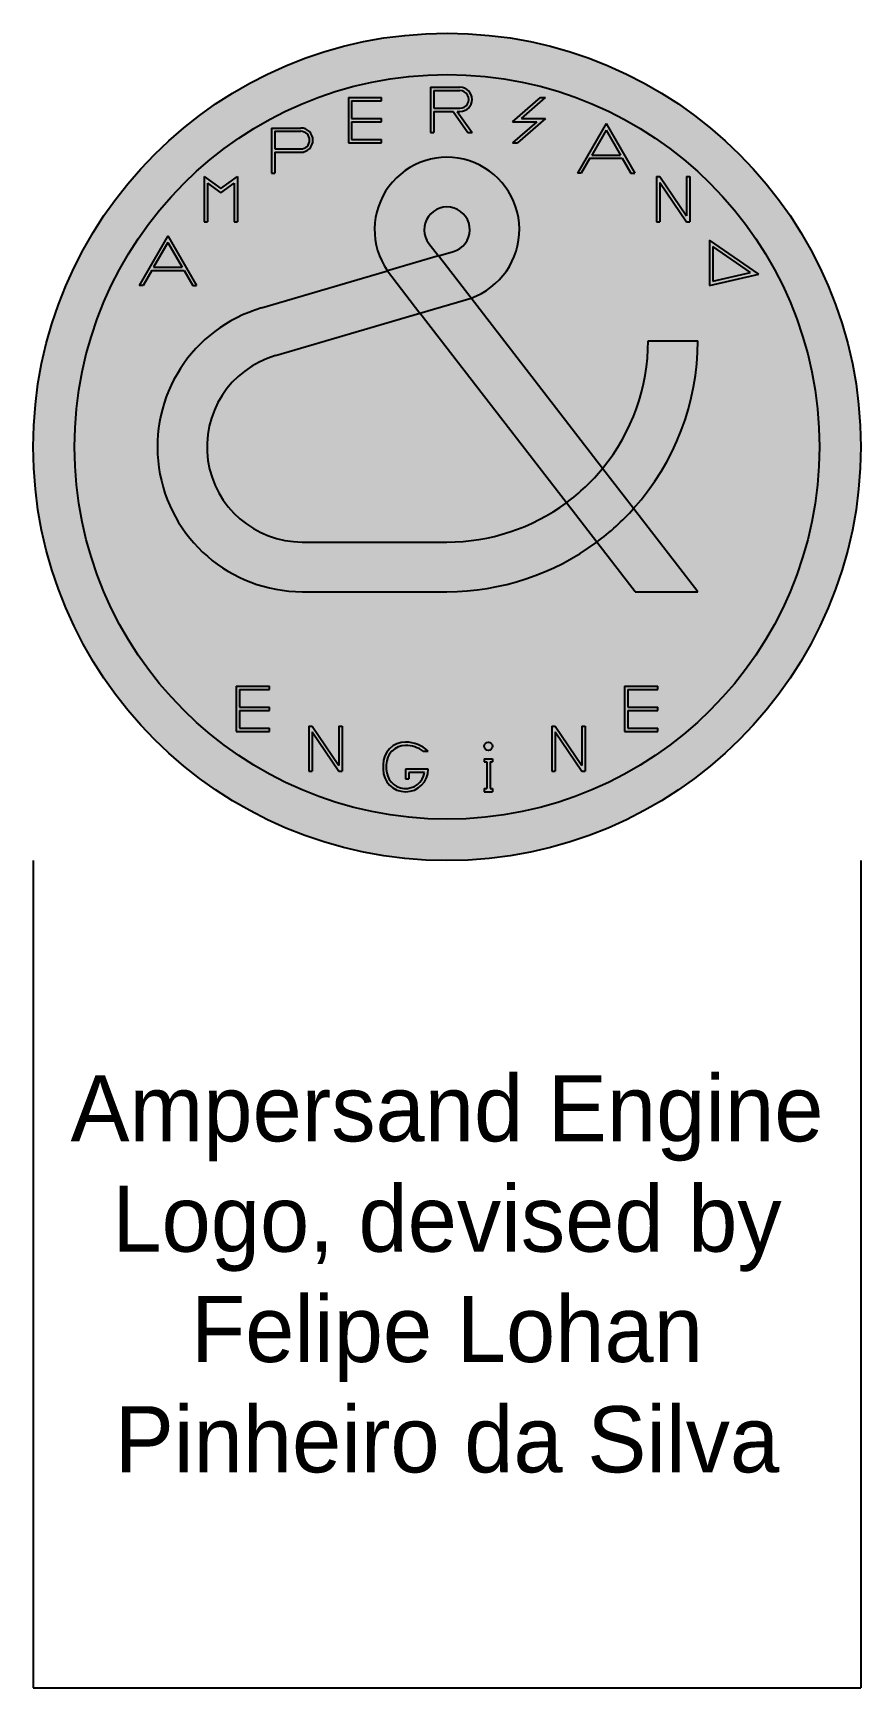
# Model space of a CAD drawing. Header units: millimetres. Extents: x -12.5 to 12.5, y -37.5 to 12.5.
import ezdxf

# ---------------------------------------------------------------- set-up
doc = ezdxf.new("R2010")
doc.units = ezdxf.units.MM
doc.layers.add('Background', color=8, linetype='CONTINUOUS', true_color=0x7f7f7f)
for name, color, linetype in [('Blue', 5, 'CONTINUOUS'), ('G_Carolingian', 5, 'CONTINUOUS'), ('Green', 3, 'CONTINUOUS'), ('Logo_Outline', 7, 'CONTINUOUS'), ('Red', 1, 'CONTINUOUS'), ('Text', 7, 'CONTINUOUS'), ('Yellow', 2, 'CONTINUOUS')]:
    doc.layers.add(name, color=color, linetype=linetype)
doc.styles.add('unicode', font='unicode')

msp = doc.modelspace()

# ---------------------------------------------------------------- hatches: boundary and pattern name
at = {"layer": 'Background'}
h = msp.add_hatch(color=256, dxfattribs=at)
edge = h.paths.add_edge_path(flags=0)
edge.add_arc((0, 0), 11.25, 0, 360)
at = {"layer": 'Blue'}
h = msp.add_hatch(color=256, dxfattribs=at)
edge = h.paths.add_edge_path(flags=0)
edge.add_line((-5.305908734283953, 9.63547471589824), (-5.305908734283953, 8.2694493121138))
edge.add_line((-5.305908734283953, 8.2694493121138), (-5.205908734283952, 8.2694493121138))
edge.add_line((-5.205908734283952, 8.2694493121138), (-5.205908734283952, 8.90246201400602))
edge.add_line((-5.205908734283952, 8.90246201400602), (-4.416300059787105, 8.90246201400602))
edge.add_arc((-4.416300059787105, 9.26896836495212), 0.3665063509460964, 270.0000000000004, 89.99999999999959)
edge.add_line((-4.416300059787105, 9.63547471589817), (-5.30590873428395, 9.63547471589817))
edge.add_line((-5.205908734283952, 9.535474715898168), (-5.205908734283952, 9.00246201400602))
edge.add_line((-5.205908734283952, 9.00246201400602), (-4.416300059787105, 9.00246201400602))
edge.add_arc((-4.416300059787105, 9.26896836495209), 0.2665063509460737, 270.0000000000007, 90)
edge.add_line((-4.416300059787105, 9.535474715898168), (-5.205908734283952, 9.535474715898168))
h = msp.add_hatch(color=256, dxfattribs=at)
edge = h.paths.add_edge_path(flags=0)
edge.add_line((4.805908734283954, 9.7694493121138), (3.939883330499515, 8.2694493121138))
edge.add_line((3.939883330499515, 8.2694493121138), (4.055353384337441, 8.2694493121138))
edge.add_line((4.055353384337441, 8.2694493121138), (4.315161005472771, 8.719449312113799))
edge.add_line((4.315161005472771, 8.719449312113799), (5.296656463095135, 8.719449312113799))
edge.add_line((5.296656463095135, 8.719449312113799), (5.556464084230465, 8.2694493121138))
edge.add_line((5.556464084230465, 8.2694493121138), (5.671934138068393, 8.2694493121138))
edge.add_line((5.671934138068393, 8.2694493121138), (4.805908734283954, 9.7694493121138))
edge.add_line((4.372896032391735, 8.8194493121138), (5.238921436176171, 8.8194493121138))
edge.add_line((5.238921436176171, 8.8194493121138), (4.805908734283956, 9.5694493121138))
edge.add_line((4.805908734283956, 9.5694493121138), (4.372896032391735, 8.8194493121138))
h = msp.add_hatch(color=256, dxfattribs=at)
edge = h.paths.add_edge_path(flags=0)
edge.add_line((0.7251257208943197, 4.498680982039007), (-0.2569451283935766, 5.770400882549))
edge.add_line((-0.2569451283935766, 5.770400882549), (-1.798517788150231, 5.31731326070858))
edge.add_arc((1.504115932643666e-16, 6.5625), 2.1875, 289.3589971407988, 214.6964249622947, ccw=False)
edge.add_line((-0.5441371372397558, 6.14229644709198), (-0.2569451283935773, 5.770400882549))
edge.add_line((-0.2569451283935766, 5.770400882549), (0.1938648607827439, 5.902899616621028))
edge.add_arc((1.504115932643666e-16, 6.5625), 0.6875, 286.3787265510963, 217.6767024395672)
at = {"layer": 'G_Carolingian'}
h = msp.add_hatch(color=256, dxfattribs=at)
edge = h.paths.add_edge_path(flags=0)
edge.add_arc((-1.250042289852694, -9.921562088380027), 0.9, 54.24890078881111, 90)
edge.add_arc((-1.250042289852694, -9.604574790272105), 0.5830127018921836, 90, 180)
edge.add_line((-1.833054991744874, -9.604574790272116), (-1.833054991744714, -9.738549386487845))
edge.add_arc((-1.250042289852694, -9.738549386487845), 0.583012701892185, 180.0000000000003, 350.1236274390974)
edge.add_line((-0.6756697534552139, -9.838549386487847), (-1.150042289852692, -9.838549386487847))
edge.add_line((-1.150042289852692, -9.838549386487847), (-1.150042289852692, -10.03005573743391))
edge.add_line((-1.150042289852692, -10.03005573743391), (-1.250042289852694, -10.03005573743391))
edge.add_line((-1.250042289852694, -10.03005573743391), (-1.250042289852694, -9.738549386487845))
edge.add_line((-1.250042289852694, -9.738549386487845), (-0.5670295879606044, -9.738549386487845))
edge.add_arc((-1.250042289852694, -9.738549386487845), 0.683012701892185, 180, 359.9999999999997, ccw=False)
edge.add_line((-1.933054991744875, -9.738549386487845), (-1.933054991744875, -9.604574790272105))
edge.add_arc((-1.250042289852694, -9.604574790272105), 0.683012701892185, 90, 180, ccw=False)
edge.add_arc((-1.250042289852694, -9.921562088380027), 1, 46.92048285812717, 89.99999999999977, ccw=False)
edge.add_line((-0.5670295879604232, -9.191155592616267), (-0.7242035779399743, -9.191155592616267))
at = {"layer": 'Green'}
h = msp.add_hatch(color=256, dxfattribs=at)
edge = h.paths.add_edge_path(flags=0)
edge.add_line((2.248878829514465, 9.920491556608148), (2.980474438374886, 9.920491556608159))
edge.add_line((2.980474450765454, 9.920491539704578), (2.133305254991585, 9.18747885471597))
edge.add_line((2.133305254991585, 9.18747885471597), (1.980474438374804, 9.18747885471597))
edge.add_line((1.980474438374804, 9.18747885471597), (2.712070047235224, 9.82049155660815))
edge.add_line((2.712070047235224, 9.82049155660815), (1.980474438374804, 9.82049155660815))
edge.add_line((1.980474425984255, 9.820491573511749), (2.827643621758105, 10.55350425850034))
edge.add_line((2.827643621758105, 10.55350425850034), (2.980474438374886, 10.55350425850035))
edge.add_line((2.980474438374886, 10.55350425850035), (2.248878829514465, 9.920491556608148))
for points in [[(-7.330953409839285, 8.16931750478965), (-6.830953409839285, 7.803292101005209), (-6.330953409839285, 8.16931750478965), (-6.330953409839286, 6.803292101005209), (-6.430953409839287, 6.803292101005209), (-6.430953409839285, 7.972181056540009), (-6.830953409839294, 7.67936073351245), (-7.230953409839286, 7.972181056540009), (-7.230953409839286, 6.803292101005209), (-7.330953409839285, 6.803292101005209)], [(-1.798517788150231, 5.31731326070858), (-0.8175526812522937, 4.042184626292273), (0.7251257208943197, 4.498680982039007), (-0.2569451283935766, 5.770400882549)], [(5.364430439714795, -7.233879263416684), (5.364430439714795, -8.599904667201125), (6.36443043971483, -8.599904667201125), (6.36443043971483, -8.499904667201124), (5.464430439714795, -8.499904667201124), (5.464430439714795, -7.966891965308905), (6.36443043971483, -7.966891965308905), (6.36443043971483, -7.866891965308904), (5.464430439714795, -7.866891965308904), (5.464430439714795, -7.333879263416756), (6.36443043971483, -7.333879263416756), (6.36443043971483, -7.233879263416755)]]:
    msp.add_hatch(color=256, dxfattribs=at).paths.add_polyline_path(points, flags=0)
h = msp.add_hatch(color=256, dxfattribs=at)
edge = h.paths.add_edge_path(flags=0)
edge.add_arc((0, 3.202722283113838), 7.577722283113836, 306.6635598695713, 318.0620095835004)
edge.add_line((5.636829446380164, -1.861666010887863), (4.700854498974434, -0.6496374002659834))
edge.add_arc((0, 3.202722283113838), 6.077722283113836, 306.41347844952617, 320.6653126842036, ccw=False)
edge.add_line((3.607785882267607, -1.688350112421624), (4.524772373289933, -2.875789867890894))
h = msp.add_hatch(color=256, dxfattribs=at)
edge = h.paths.add_edge_path(flags=0)
edge.add_line((-4.171993939942428, -8.435397095222154), (-4.171993939942428, -9.801422499006595))
edge.add_line((-4.171993939942428, -9.801422499006595), (-4.071993939942429, -9.801422499006595))
edge.add_line((-4.071993939942429, -9.801422499006595), (-4.071993939942429, -8.614334105004314))
edge.add_line((-4.071993939942429, -8.614334105004314), (-3.271993888940349, -9.801422469137705))
edge.add_line((-3.271993939942428, -9.801422499006595), (-3.171993939942428, -9.801422499006595))
edge.add_line((-3.171993939942428, -9.801422499006595), (-3.171993939942428, -8.435397095222154))
edge.add_line((-3.171993939942428, -8.435397095222154), (-3.271993939942428, -8.435397095222154))
edge.add_line((-3.271993939942428, -8.435397095222154), (-3.271993939942428, -9.622485489224335))
edge.add_line((-3.271993939942428, -9.622485489224335), (-4.071993990944419, -8.435397125091114))
edge.add_line((-4.071993939942429, -8.435397095222154), (-4.171993939942428, -8.435397095222154))
at = {"layer": 'Logo_Outline'}
h = msp.add_hatch(color=256, dxfattribs=at)
edge = h.paths.add_edge_path(flags=0)
edge.add_arc((0, 0), 12.5, 0, 360)
edge.add_arc((0, 0), 11.25, 0, 360)
at = {"layer": 'Red'}
h = msp.add_hatch(color=256, dxfattribs=at)
edge = h.paths.add_edge_path(flags=0)
edge.add_line((-0.5, 10.86602540378444), (-0.5, 9.5))
edge.add_line((-0.5, 9.5), (-0.3999999999999968, 9.5))
edge.add_line((-0.3999999999999968, 9.5), (-0.3999999999999986, 10.13301270189222))
edge.add_line((-0.3999999999999986, 10.13301270189222), (0.1834219464514106, 10.13301270189222))
edge.add_line((0.1834219464514106, 10.13301270189222), (0.6334219464514295, 9.5))
edge.add_line((0.6334219464514295, 9.5), (0.7561150270378096, 9.5))
edge.add_line((0.7561150270378096, 9.5), (0.3061150270377908, 10.13301270189222))
edge.add_line((0.3061150270377908, 10.13301270189222), (0.3896086760918092, 10.13301270064822))
edge.add_arc((0.3896086760918092, 10.49951905159427), 0.3665063509460503, 270.0000000000003, 90.00000000000028)
edge.add_line((0.3896086760918092, 10.86602540378437), (-0.4999999999999964, 10.86602540378437))
edge.add_line((-0.3999999999999986, 10.76602540378437), (-0.3999999999999986, 10.23301270189222))
edge.add_line((-0.3999999999999986, 10.23301270189222), (0.3896086760918092, 10.23301270189222))
edge.add_arc((0.3896086760918092, 10.49951905283829), 0.2665063509460737, 269.9999999999989, 90.00000000000152)
edge.add_line((0.3896086760918092, 10.76602540378437), (-0.3999999999999986, 10.76602540378437))
h = msp.add_hatch(color=256, dxfattribs=at)
edge = h.paths.add_edge_path(flags=0)
edge.add_line((-8.429034608789625, 6.380648247546638), (-9.295060012574064, 4.880648247546638))
edge.add_line((-9.295060012574064, 4.880648247546638), (-9.179589958736138, 4.880648247546638))
edge.add_line((-9.179589958736138, 4.880648247546638), (-8.919782337600807, 5.330648247546637))
edge.add_line((-8.919782337600807, 5.330648247546637), (-7.938286879978444, 5.330648247546637))
edge.add_line((-7.938286879978444, 5.330648247546637), (-7.678479258843113, 4.880648247546638))
edge.add_line((-7.678479258843113, 4.880648247546638), (-7.563009205005186, 4.880648247546638))
edge.add_line((-7.563009205005186, 4.880648247546638), (-8.429034608789625, 6.380648247546638))
edge.add_line((-8.862047310681843, 5.430648247546639), (-7.996021906897408, 5.430648247546639))
edge.add_line((-7.996021906897408, 5.430648247546639), (-8.429034608789623, 6.180648247546639))
edge.add_line((-8.429034608789623, 6.180648247546639), (-8.862047310681843, 5.430648247546639))
h = msp.add_hatch(color=256, dxfattribs=at)
edge = h.paths.add_edge_path(flags=0)
edge.add_line((7.929034608789625, 6.246673651331083), (7.929034608789625, 4.880648247546642))
edge.add_line((7.929034608789625, 4.880648247546642), (9.416394605553506, 5.22215459849275))
edge.add_line((9.416394605553506, 5.22215459849275), (7.929034608789625, 6.246673651331083))
edge.add_line((8.029034608789626, 6.056364220714173), (8.029034608789626, 5.006210903657003))
edge.add_line((8.029034608789626, 5.006210903657003), (9.172465785056545, 5.268749232921301))
edge.add_line((9.172465785056545, 5.268749232921301), (8.029034608789626, 6.056364220714173))
h = msp.add_hatch(color=256, dxfattribs=at)
edge = h.paths.add_edge_path(flags=0)
edge.add_line((-0.8175526812522937, 4.042184626292273), (0.7251257208943197, 4.498680982039007))
edge.add_line((0.725125720894321, 4.498680982039003), (4.700854498974434, -0.6496374002659834))
edge.add_arc((0, 3.202722283113838), 6.077722283113836, 306.41347844952617, 320.6653126842036, ccw=False)
edge.add_line((3.607785882267607, -1.688350112421624), (-0.8175526812522937, 4.042184626292273))
h = msp.add_hatch(color=256, dxfattribs=at)
edge = h.paths.add_edge_path(flags=0)
edge.add_line((5.682519898598747, -4.375000000000003), (7.577722283113836, -4.375000000000004))
edge.add_line((7.577722283113836, -4.375000000000004), (5.636829446380164, -1.861666010887863))
edge.add_arc((0, 3.202722283113838), 7.577722283113836, 306.66355986957126, 318.0620095835004, ccw=False)
edge.add_line((4.524772373289933, -2.875789867890894), (5.682519898598747, -4.375000000000003))
msp.add_hatch(color=256, dxfattribs=at).paths.add_polyline_path([(-6.364430439714797, -7.23387926341668), (-6.364430439714797, -8.599904667201121), (-5.364430439714761, -8.599904667201121), (-5.364430439714761, -8.49990466720112), (-6.264430439714796, -8.49990466720112), (-6.264430439714796, -7.966891965308902), (-5.364430439714761, -7.966891965308902), (-5.364430439714761, -7.8668919653089), (-6.264430439714796, -7.8668919653089), (-6.264430439714796, -7.333879263416753), (-5.364430439714761, -7.333879263416753), (-5.364430439714761, -7.233879263416751)], flags=0)
h = msp.add_hatch(color=256, dxfattribs=at)
edge = h.paths.add_edge_path(flags=0)
edge.add_line((3.171993939942427, -8.435397095222154), (3.171993939942427, -9.801422499006595))
edge.add_line((3.171993939942427, -9.801422499006595), (3.271993939942426, -9.801422499006595))
edge.add_line((3.271993939942426, -9.801422499006595), (3.271993939942426, -8.614334105004314))
edge.add_line((3.271993939942426, -8.614334105004314), (4.071993990944506, -9.801422469137705))
edge.add_line((4.071993939942427, -9.801422499006595), (4.171993939942427, -9.801422499006595))
edge.add_line((4.171993939942427, -9.801422499006595), (4.171993939942427, -8.435397095222154))
edge.add_line((4.171993939942427, -8.435397095222154), (4.071993939942427, -8.435397095222154))
edge.add_line((4.071993939942427, -8.435397095222154), (4.071993939942427, -9.622485489224335))
edge.add_line((4.071993939942427, -9.622485489224335), (3.271993888940436, -8.435397125091114))
edge.add_line((3.271993939942426, -8.435397095222154), (3.171993939942427, -8.435397095222154))
at = {"layer": 'Yellow'}
msp.add_hatch(color=256, dxfattribs=at).paths.add_polyline_path([(-2.980474438374843, 10.55350425850041), (-2.980474438374843, 9.18747885471597), (-1.980474438374808, 9.18747885471597), (-1.980474438374808, 9.287478854715971), (-2.880474438374843, 9.287478854715971), (-2.880474438374843, 9.82049155660819), (-1.980474438374808, 9.82049155660819), (-1.980474438374808, 9.92049155660819), (-2.880474438374843, 9.92049155660819), (-2.880474438374843, 10.45350425850034), (-1.980474438374808, 10.45350425850034), (-1.980474438374808, 10.55350425850034)], flags=0)
h = msp.add_hatch(color=256, dxfattribs=at)
edge = h.paths.add_edge_path(flags=0)
edge.add_line((6.330953409839285, 8.16931750478965), (6.330953409839285, 6.803292101005209))
edge.add_line((6.330953409839285, 6.803292101005209), (6.430953409839285, 6.803292101005209))
edge.add_line((6.430953409839285, 6.803292101005209), (6.430953409839285, 7.990380495007489))
edge.add_line((6.430953409839285, 7.990380495007489), (7.230953460841365, 6.803292130874098))
edge.add_line((7.230953409839286, 6.803292101005209), (7.330953409839285, 6.803292101005209))
edge.add_line((7.330953409839285, 6.803292101005209), (7.330953409839285, 8.16931750478965))
edge.add_line((7.330953409839285, 8.16931750478965), (7.230953409839286, 8.16931750478965))
edge.add_line((7.230953409839286, 8.16931750478965), (7.230953409839286, 6.982229110787468))
edge.add_line((7.230953409839286, 6.982229110787468), (6.430953358837295, 8.169317474920689))
edge.add_line((6.430953409839285, 8.16931750478965), (6.330953409839285, 8.16931750478965))
h = msp.add_hatch(color=256, dxfattribs=at)
edge = h.paths.add_edge_path(flags=0)
edge.add_line((-1.798517788150231, 5.31731326070858), (-0.8175526812522937, 4.042184626292273))
edge.add_line((-0.8175526812522937, 4.042184626292273), (-5.185707599636931, 2.758328875948429))
edge.add_arc((-4.375000000000001, 5.357652797972901e-16), 2.874999999999999, 106.3787257703919, 270.0000021064994)
edge.add_line((-4.374999894299621, -2.874999999999997), (-1.116422598700357e-15, -2.874999999999998))
edge.add_arc((0, 3.202722283113838), 6.077722283113836, 270, 306.4134784495262)
edge.add_line((3.607785882267607, -1.688350112421624), (4.524772373289933, -2.875789867890894))
edge.add_arc((0, 3.202722283113838), 7.577722283113836, 270, 306.66355986957126, ccw=False)
edge.add_line((-1.391959028310392e-15, -4.374999999999998), (-4.37500000000001, -4.374999999999998))
edge.add_arc((-4.375000000000001, 5.357652797972901e-16), 4.374999999999999, 106.3787257611304, 269.9999999999999, ccw=False)
edge.add_line((-5.60868547770837, 4.197456985138915), (-1.79851778815023, 5.31731326070858))
h = msp.add_hatch(color=256, dxfattribs=at)
edge = h.paths.add_edge_path(flags=0)
edge.add_line((6.077722283113836, 3.202722283113838), (7.577722283113836, 3.202722283113838))
edge.add_arc((0, 3.202722283113838), 7.577722283113836, 318.0620095835004, 0, ccw=False)
edge.add_line((5.636829446380164, -1.861666010887863), (4.700854498974434, -0.6496374002659834))
edge.add_arc((0, 3.202722283113838), 6.077722283113836, 320.6653126842036, 0)
h = msp.add_hatch(color=256, dxfattribs=at)
edge = h.paths.add_edge_path(flags=0)
edge.add_arc((1.25004228985269, -9.046562088380027), 0.125, 0, 360)
edge.add_line((1.12504228985269, -10.42156208838003), (1.37504228985269, -10.42156208838003))
edge.add_line((1.37504228985269, -10.42156208838003), (1.37504228985269, -10.32156208838003))
edge.add_line((1.37504228985269, -10.32156208838003), (1.300042289852691, -10.32156208838003))
edge.add_line((1.300042289852691, -10.32156208838003), (1.300042289852691, -9.521562088380028))
edge.add_line((1.300042289852691, -9.521562088380028), (1.37504228985269, -9.521562088380028))
edge.add_line((1.37504228985269, -9.521562088380028), (1.37504228985269, -9.421562088380027))
edge.add_line((1.37504228985269, -9.421562088380027), (1.12504228985269, -9.421562088380027))
edge.add_line((1.12504228985269, -9.421562088380027), (1.12504228985269, -9.521562088380028))
edge.add_line((1.12504228985269, -9.521562088380028), (1.200042289852689, -9.521562088380028))
edge.add_line((1.200042289852689, -9.521562088380028), (1.200042289852689, -10.32156208838003))
edge.add_line((1.200042289852689, -10.32156208838003), (1.12504228985269, -10.32156208838003))
edge.add_line((1.12504228985269, -10.32156208838003), (1.12504228985269, -10.42156208838003))

# ---------------------------------------------------------------- linework, layer by layer
at = {"layer": 'Background'}
msp.add_circle((0, 0), 11.25, dxfattribs=at)
at = {"layer": 'Blue'}
for p, q in [((-5.305908734283953, 9.63547471589824), (-5.305908734283953, 8.2694493121138)), ((-5.30590873428395, 9.63547471589817), (-4.416300059787105, 9.63547471589817)), ((-5.205908734283952, 9.535474715898168), (-5.205908734283952, 9.00246201400602)), ((-5.205908734283952, 9.535474715898168), (-4.416300059787105, 9.535474715898168)), ((4.805908734283954, 9.7694493121138), (3.939883330499515, 8.2694493121138)), ((4.805908734283956, 9.5694493121138), (4.372896032391735, 8.8194493121138)), ((4.805908734283954, 9.7694493121138), (5.671934138068393, 8.2694493121138)), ((4.805908734283956, 9.5694493121138), (5.238921436176171, 8.8194493121138)), ((-5.205908734283952, 9.00246201400602), (-4.416300059787105, 9.00246201400602)), ((-5.205908734283952, 8.90246201400602), (-5.205908734283952, 8.2694493121138)), ((-5.205908734283952, 8.90246201400602), (-4.416300059787105, 8.90246201400602)), ((4.315161005472771, 8.719449312113799), (4.055353384337441, 8.2694493121138)), ((4.315161005472771, 8.719449312113799), (5.296656463095135, 8.719449312113799)), ((4.372896032391735, 8.8194493121138), (5.238921436176171, 8.8194493121138)), ((5.296656463095135, 8.719449312113799), (5.556464084230465, 8.2694493121138)), ((-5.305908734283953, 8.2694493121138), (-5.205908734283952, 8.2694493121138)), ((4.055353384337441, 8.2694493121138), (3.939883330499515, 8.2694493121138)), ((5.556464084230465, 8.2694493121138), (5.671934138068393, 8.2694493121138))]:
    msp.add_line(p, q, dxfattribs=at)
at = {"layer": 'Blue', "linetype": 'CONTINUOUS', "lineweight": -3}
for p, q in [((-0.5441371372397558, 6.14229644709198), (-0.2569451283935773, 5.770400882549)), ((-0.2569451283935766, 5.770400882549), (0.1938648607827439, 5.902899616621028))]:
    msp.add_line(p, q, dxfattribs=at)
at = {"layer": 'Blue'}
for centre, radius, start, end in [((-4.416300059787105, 9.26896836495212), 0.3665063509460964, 270.0000000000004, 89.99999999999959), ((-4.416300059787105, 9.26896836495209), 0.2665063509460737, 270.0000000000007, 90)]:
    msp.add_arc(centre, radius, start, end, dxfattribs=at)
at = {"layer": 'Blue', "linetype": 'CONTINUOUS', "lineweight": -3}
for radius, start, end in [(2.1875, 289.3589971407988, 214.6964249622947), (0.6875, 286.3787265510963, 217.6767024395672)]:
    msp.add_arc((1.504115932643666e-16, 6.5625), radius, start, end, dxfattribs=at)
at = {"layer": 'G_Carolingian'}
for p, q in [((-0.7242035779399743, -9.191155592616267), (-0.5670295879604232, -9.191155592616267)), ((-1.933054991744875, -9.604574790272105), (-1.933054991744875, -9.738549386487845)), ((-1.833054991744874, -9.604574790272116), (-1.833054991744714, -9.738549386487845)), ((-0.5670295879606044, -9.738549386487845), (-1.250042289852694, -9.738549386487845)), ((-1.250042289852694, -9.738549386487845), (-1.250042289852694, -10.03005573743391)), ((-0.6756697534552139, -9.838549386487847), (-1.150042289852692, -9.838549386487847)), ((-1.150042289852692, -9.838549386487847), (-1.150042289852692, -10.03005573743391)), ((-1.250042289852694, -10.03005573743391), (-1.150042289852692, -10.03005573743391))]:
    msp.add_line(p, q, dxfattribs=at)
for centre, radius, start, end in [((-1.250042289852694, -9.604574790272105), 0.683012701892185, 90, 180), ((-1.250042289852694, -9.921562088380027), 1, 46.92048285812719, 89.9999999999998), ((-1.250042289852694, -9.604574790272105), 0.5830127018921836, 90, 180), ((-1.250042289852694, -9.921562088380027), 0.9, 54.24890078881111, 90)]:
    msp.add_arc(centre, radius, start, end, dxfattribs=at)
at = {"layer": 'G_Carolingian', "linetype": 'CONTINUOUS', "lineweight": -3}
for radius, start, end in [(0.683012701892185, 180, 359.9999999999997), (0.583012701892185, 180.0000000000003, 350.1236274390974)]:
    msp.add_arc((-1.250042289852694, -9.738549386487845), radius, start, end, dxfattribs=at)
at = {"layer": 'Green'}
for p, q in [((1.980474425984255, 9.820491573511749), (2.827643621758105, 10.55350425850034)), ((2.248878829514465, 9.920491556608148), (2.980474438374886, 10.55350425850035)), ((2.827643621758105, 10.55350425850034), (2.980474438374886, 10.55350425850035)), ((2.712070047235224, 9.82049155660815), (1.980474438374804, 9.18747885471597)), ((1.980474438374804, 9.82049155660815), (2.712070047235224, 9.82049155660815)), ((2.980474450765454, 9.920491539704578), (2.133305254991585, 9.18747885471597)), ((2.248878829514465, 9.920491556608148), (2.980474438374886, 9.920491556608159)), ((1.980474438374804, 9.18747885471597), (2.133305254991585, 9.18747885471597)), ((-7.330953409839285, 8.16931750478965), (-6.830953409839285, 7.803292101005209)), ((-7.330953409839285, 8.16931750478965), (-7.330953409839285, 6.803292101005209)), ((-6.830953409839285, 7.803292101005209), (-6.330953409839286, 8.16931750478965)), ((-6.330953409839285, 8.16931750478965), (-6.330953409839286, 6.803292101005209)), ((-7.230953409839286, 7.972181056540009), (-7.230953409839286, 6.803292101005209)), ((-7.230953409839286, 7.972181056540009), (-6.830953409839294, 7.67936073351245)), ((-6.830953409839294, 7.67936073351245), (-6.430953409839285, 7.972181056540009)), ((-6.430953409839285, 7.972181056540009), (-6.430953409839287, 6.803292101005209)), ((-7.330953409839285, 6.803292101005209), (-7.230953409839286, 6.803292101005209)), ((-6.430953409839287, 6.803292101005209), (-6.330953409839286, 6.803292101005209)), ((-0.2569451283935766, 5.770400882549), (-1.798517788150231, 5.31731326070858)), ((0.7251257208943197, 4.498680982039007), (-0.2569451283935766, 5.770400882549)), ((-1.798517788150231, 5.31731326070858), (-0.8175526812522937, 4.042184626292273)), ((-0.8175526812522937, 4.042184626292273), (0.7251257208943197, 4.498680982039007)), ((5.636829446380164, -1.861666010887863), (4.700854498974434, -0.6496374002659834)), ((4.524772373289933, -2.875789867890894), (3.607785882267607, -1.688350112421624)), ((5.364430439714795, -7.233879263416684), (5.364430439714795, -8.599904667201125)), ((5.364430439714797, -7.233879263416755), (6.36443043971483, -7.233879263416755)), ((5.464430439714795, -7.333879263416756), (6.36443043971483, -7.333879263416756)), ((5.464430439714795, -7.333879263416756), (5.464430439714795, -7.866891965308904)), ((6.36443043971483, -7.333879263416756), (6.36443043971483, -7.233879263416755)), ((5.464430439714795, -7.866891965308904), (6.36443043971483, -7.866891965308904)), ((5.464430439714795, -7.966891965308905), (6.36443043971483, -7.966891965308905)), ((5.464430439714795, -7.966891965308905), (5.464430439714795, -8.499904667201124)), ((6.36443043971483, -7.966891965308905), (6.36443043971483, -7.866891965308904)), ((-4.171993939942428, -8.435397095222154), (-4.171993939942428, -9.801422499006595)), ((-4.171993939942428, -8.435397095222154), (-4.071993939942429, -8.435397095222154)), ((-4.071993990944419, -8.435397125091114), (-3.271993939942428, -9.622485489224335)), ((-3.271993939942428, -8.435397095222154), (-3.171993939942428, -8.435397095222154)), ((-3.271993939942428, -8.435397095222154), (-3.271993939942428, -9.622485489224335)), ((-3.171993939942428, -8.435397095222154), (-3.171993939942428, -9.801422499006595)), ((5.464430439714795, -8.499904667201124), (6.36443043971483, -8.499904667201124)), ((6.36443043971483, -8.599904667201125), (6.36443043971483, -8.499904667201124)), ((-4.071993939942429, -8.614334105004314), (-3.271993888940349, -9.801422469137705)), ((-4.071993939942429, -8.614334105004314), (-4.071993939942429, -9.801422499006595)), ((5.364430439714795, -8.599904667201125), (6.36443043971483, -8.599904667201125)), ((-4.171993939942428, -9.801422499006595), (-4.071993939942429, -9.801422499006595)), ((-3.271993939942428, -9.801422499006595), (-3.171993939942428, -9.801422499006595))]:
    msp.add_line(p, q, dxfattribs=at)
for radius, start, end in [(6.077722283113836, 306.4134784495262, 320.6653126842036), (7.577722283113836, 306.6635598695713, 318.0620095835004)]:
    msp.add_arc((0, 3.202722283113838), radius, start, end, dxfattribs=at)
at = {"layer": 'Logo_Outline'}
msp.add_circle((0, 0), 12.5, dxfattribs=at)
at = {"layer": 'Red'}
for p, q in [((-0.5, 10.86602540378444), (-0.5, 9.5)), ((-0.4999999999999964, 10.86602540378437), (0.3896086760918092, 10.86602540378437)), ((-0.3999999999999986, 10.76602540378437), (-0.3999999999999986, 10.23301270189222)), ((-0.3999999999999986, 10.76602540378437), (0.3896086760918092, 10.76602540378437)), ((-0.3999999999999986, 10.23301270189222), (0.3896086760918092, 10.23301270189222)), ((-0.3999999999999986, 10.13301270189222), (-0.3999999999999968, 9.5)), ((-0.3999999999999986, 10.13301270189222), (0.1834219464514106, 10.13301270189222)), ((0.1834219464514106, 10.13301270189222), (0.6334219464514295, 9.5)), ((0.3061150270377908, 10.13301270189222), (0.7561150270378096, 9.5)), ((0.3061150270377908, 10.13301270189222), (0.3896086760918092, 10.13301270064822)), ((-0.5, 9.5), (-0.3999999999999968, 9.5)), ((0.6334219464514295, 9.5), (0.7561150270378096, 9.5)), ((-8.429034608789625, 6.380648247546638), (-9.295060012574064, 4.880648247546638)), ((-8.429034608789623, 6.180648247546639), (-8.862047310681843, 5.430648247546639)), ((-8.429034608789625, 6.380648247546638), (-7.563009205005186, 4.880648247546638)), ((-8.429034608789623, 6.180648247546639), (-7.996021906897408, 5.430648247546639)), ((7.929034608789625, 6.246673651331083), (7.929034608789625, 4.880648247546642)), ((9.416394605553506, 5.22215459849275), (7.929034608789625, 6.246673651331083)), ((8.029034608789626, 6.056364220714173), (8.029034608789626, 5.006210903657003)), ((9.172465785056545, 5.268749232921301), (8.029034608789626, 6.056364220714173)), ((-8.919782337600807, 5.330648247546637), (-9.179589958736138, 4.880648247546638)), ((-8.919782337600807, 5.330648247546637), (-7.938286879978444, 5.330648247546637)), ((-8.862047310681843, 5.430648247546639), (-7.996021906897408, 5.430648247546639)), ((-7.938286879978444, 5.330648247546637), (-7.678479258843113, 4.880648247546638)), ((7.929034608789625, 4.880648247546642), (9.416394605553506, 5.22215459849275)), ((8.029034608789626, 5.006210903657003), (9.172465785056545, 5.268749232921301)), ((-9.179589958736138, 4.880648247546638), (-9.295060012574064, 4.880648247546638)), ((-7.678479258843113, 4.880648247546638), (-7.563009205005186, 4.880648247546638)), ((3.607785882267607, -1.688350112421624), (-0.8175526812522937, 4.042184626292273)), ((4.700854498974434, -0.6496374002659834), (0.725125720894321, 4.498680982039003)), ((7.577722283113836, -4.375000000000004), (5.636829446380164, -1.861666010887863)), ((5.682519898598747, -4.375000000000003), (4.524772373289933, -2.875789867890894)), ((5.682519898598747, -4.375000000000003), (7.577722283113836, -4.375000000000004)), ((-6.364430439714797, -7.23387926341668), (-6.364430439714797, -8.599904667201121)), ((-6.364430439714794, -7.233879263416751), (-5.364430439714761, -7.233879263416751)), ((-6.264430439714796, -7.333879263416753), (-5.364430439714761, -7.333879263416753)), ((-6.264430439714796, -7.333879263416753), (-6.264430439714796, -7.8668919653089)), ((-5.364430439714761, -7.333879263416753), (-5.364430439714761, -7.233879263416751)), ((-6.264430439714796, -7.8668919653089), (-5.364430439714761, -7.8668919653089)), ((-6.264430439714796, -7.966891965308902), (-5.364430439714761, -7.966891965308902)), ((-6.264430439714796, -7.966891965308902), (-6.264430439714796, -8.49990466720112)), ((-5.364430439714761, -7.966891965308902), (-5.364430439714761, -7.8668919653089)), ((-6.264430439714796, -8.49990466720112), (-5.364430439714761, -8.49990466720112)), ((-5.364430439714761, -8.599904667201121), (-5.364430439714761, -8.49990466720112)), ((3.171993939942427, -8.435397095222154), (3.171993939942427, -9.801422499006595)), ((3.171993939942427, -8.435397095222154), (3.271993939942426, -8.435397095222154)), ((3.271993888940436, -8.435397125091114), (4.071993939942427, -9.622485489224335)), ((4.071993939942427, -8.435397095222154), (4.171993939942427, -8.435397095222154)), ((4.071993939942427, -8.435397095222154), (4.071993939942427, -9.622485489224335)), ((4.171993939942427, -8.435397095222154), (4.171993939942427, -9.801422499006595)), ((-6.364430439714797, -8.599904667201121), (-5.364430439714761, -8.599904667201121)), ((3.271993939942426, -8.614334105004314), (4.071993990944506, -9.801422469137705)), ((3.271993939942426, -8.614334105004314), (3.271993939942426, -9.801422499006595)), ((3.171993939942427, -9.801422499006595), (3.271993939942426, -9.801422499006595)), ((4.071993939942427, -9.801422499006595), (4.171993939942427, -9.801422499006595))]:
    msp.add_line(p, q, dxfattribs=at)
for centre, radius, start, end in [((0.3896086760918092, 10.49951905159427), 0.3665063509460503, 270.0000000000003, 90.00000000000028), ((0.3896086760918092, 10.49951905283829), 0.2665063509460737, 269.9999999999989, 90.00000000000152)]:
    msp.add_arc(centre, radius, start, end, dxfattribs=at)
at = {"layer": 'Text'}
for p, q in [((-12.5, -12.5), (-12.5, -37.5)), ((12.5, -12.5), (12.5, -37.5)), ((-12.5, -37.5), (12.5, -37.5))]:
    msp.add_line(p, q, dxfattribs=at)
at = {"layer": 'Yellow'}
for p, q in [((-2.980474438374843, 10.55350425850041), (-2.980474438374843, 9.18747885471597)), ((-2.98047443837484, 10.55350425850034), (-1.980474438374808, 10.55350425850034)), ((-1.980474438374808, 10.45350425850034), (-1.980474438374808, 10.55350425850034)), ((-2.880474438374843, 10.45350425850034), (-1.980474438374808, 10.45350425850034)), ((-2.880474438374843, 10.45350425850034), (-2.880474438374843, 9.92049155660819)), ((-2.880474438374843, 9.92049155660819), (-1.980474438374808, 9.92049155660819)), ((-2.880474438374843, 9.82049155660819), (-1.980474438374808, 9.82049155660819)), ((-2.880474438374843, 9.82049155660819), (-2.880474438374843, 9.287478854715971)), ((-1.980474438374808, 9.82049155660819), (-1.980474438374808, 9.92049155660819)), ((-2.980474438374843, 9.18747885471597), (-1.980474438374808, 9.18747885471597)), ((-2.880474438374843, 9.287478854715971), (-1.980474438374808, 9.287478854715971)), ((-1.980474438374808, 9.18747885471597), (-1.980474438374808, 9.287478854715971)), ((6.330953409839285, 8.16931750478965), (6.330953409839285, 6.803292101005209)), ((6.330953409839285, 8.16931750478965), (6.430953409839285, 8.16931750478965)), ((6.430953358837295, 8.169317474920689), (7.230953409839286, 6.982229110787468)), ((7.230953409839286, 8.16931750478965), (7.330953409839285, 8.16931750478965)), ((7.230953409839286, 8.16931750478965), (7.230953409839286, 6.982229110787468)), ((7.330953409839285, 8.16931750478965), (7.330953409839285, 6.803292101005209)), ((6.430953409839285, 7.990380495007489), (7.230953460841365, 6.803292130874098)), ((6.430953409839285, 7.990380495007489), (6.430953409839285, 6.803292101005209)), ((6.330953409839285, 6.803292101005209), (6.430953409839285, 6.803292101005209)), ((7.230953409839286, 6.803292101005209), (7.330953409839285, 6.803292101005209)), ((6.077722283113836, 3.202722283113838), (7.577722283113836, 3.202722283113838)), ((-4.374999894299621, -2.874999999999997), (-1.116422598700357e-15, -2.874999999999998)), ((-4.37500000000001, -4.374999999999998), (-1.391959028310392e-15, -4.374999999999998)), ((1.12504228985269, -9.421562088380027), (1.37504228985269, -9.421562088380027)), ((1.12504228985269, -9.421562088380027), (1.12504228985269, -9.521562088380028)), ((1.37504228985269, -9.421562088380027), (1.37504228985269, -9.521562088380028)), ((1.200042289852689, -9.521562088380028), (1.200042289852689, -10.32156208838003)), ((1.300042289852691, -9.521562088380028), (1.300042289852691, -10.32156208838003)), ((1.12504228985269, -10.32156208838003), (1.12504228985269, -10.42156208838003)), ((1.12504228985269, -10.42156208838003), (1.37504228985269, -10.42156208838003)), ((1.37504228985269, -10.32156208838003), (1.37504228985269, -10.42156208838003))]:
    msp.add_line(p, q, dxfattribs=at)
at = {"layer": 'Yellow', "linetype": 'CONTINUOUS', "lineweight": -3}
for p, q in [((-5.60868547770837, 4.197456985138915), (-1.79851778815023, 5.31731326070858)), ((-5.185707599636931, 2.758328875948429), (-0.8175526812522937, 4.042184626292273))]:
    msp.add_line(p, q, dxfattribs=at)
at = {"layer": 'Yellow', "color": 7, "linetype": 'CONTINUOUS', "lineweight": -3}
for p, q in [((1.12504228985269, -9.521562088380028), (1.200042289852689, -9.521562088380028)), ((1.300042289852691, -9.521562088380028), (1.37504228985269, -9.521562088380028)), ((1.12504228985269, -10.32156208838003), (1.200042289852689, -10.32156208838003)), ((1.300042289852691, -10.32156208838003), (1.37504228985269, -10.32156208838003))]:
    msp.add_line(p, q, dxfattribs=at)
at = {"layer": 'Yellow'}
msp.add_circle((1.25004228985269, -9.046562088380027), 0.125, dxfattribs=at)
at = {"layer": 'Yellow', "linetype": 'CONTINUOUS', "lineweight": -3}
for radius, start, end in [(4.374999999999999, 106.3787257611304, 269.9999999999999), (2.874999999999999, 106.3787257703919, 270.0000021064994)]:
    msp.add_arc((-4.375000000000001, 5.357652797972901e-16), radius, start, end, dxfattribs=at)
at = {"layer": 'Yellow'}
for radius, start, end in [(6.077722283113836, 320.6653126842036, 0), (7.577722283113836, 318.0620095835004, 0), (6.077722283113836, 270, 306.4134784495262), (7.577722283113836, 270, 306.6635598695713)]:
    msp.add_arc((0, 3.202722283113838), radius, start, end, dxfattribs=at)

# ---------------------------------------------------------------- texts
at = {"layer": 'Text', "insert": (0, -25), "char_height": 2, "width": 23.94577867723737, "attachment_point": 5, "style": 'unicode'}
msp.add_mtext('Ampersand Engine\\PLogo, devised by\\PFelipe Lohan\\PPinheiro da Silva', dxfattribs=at)

doc.saveas('drawing.dxf')
